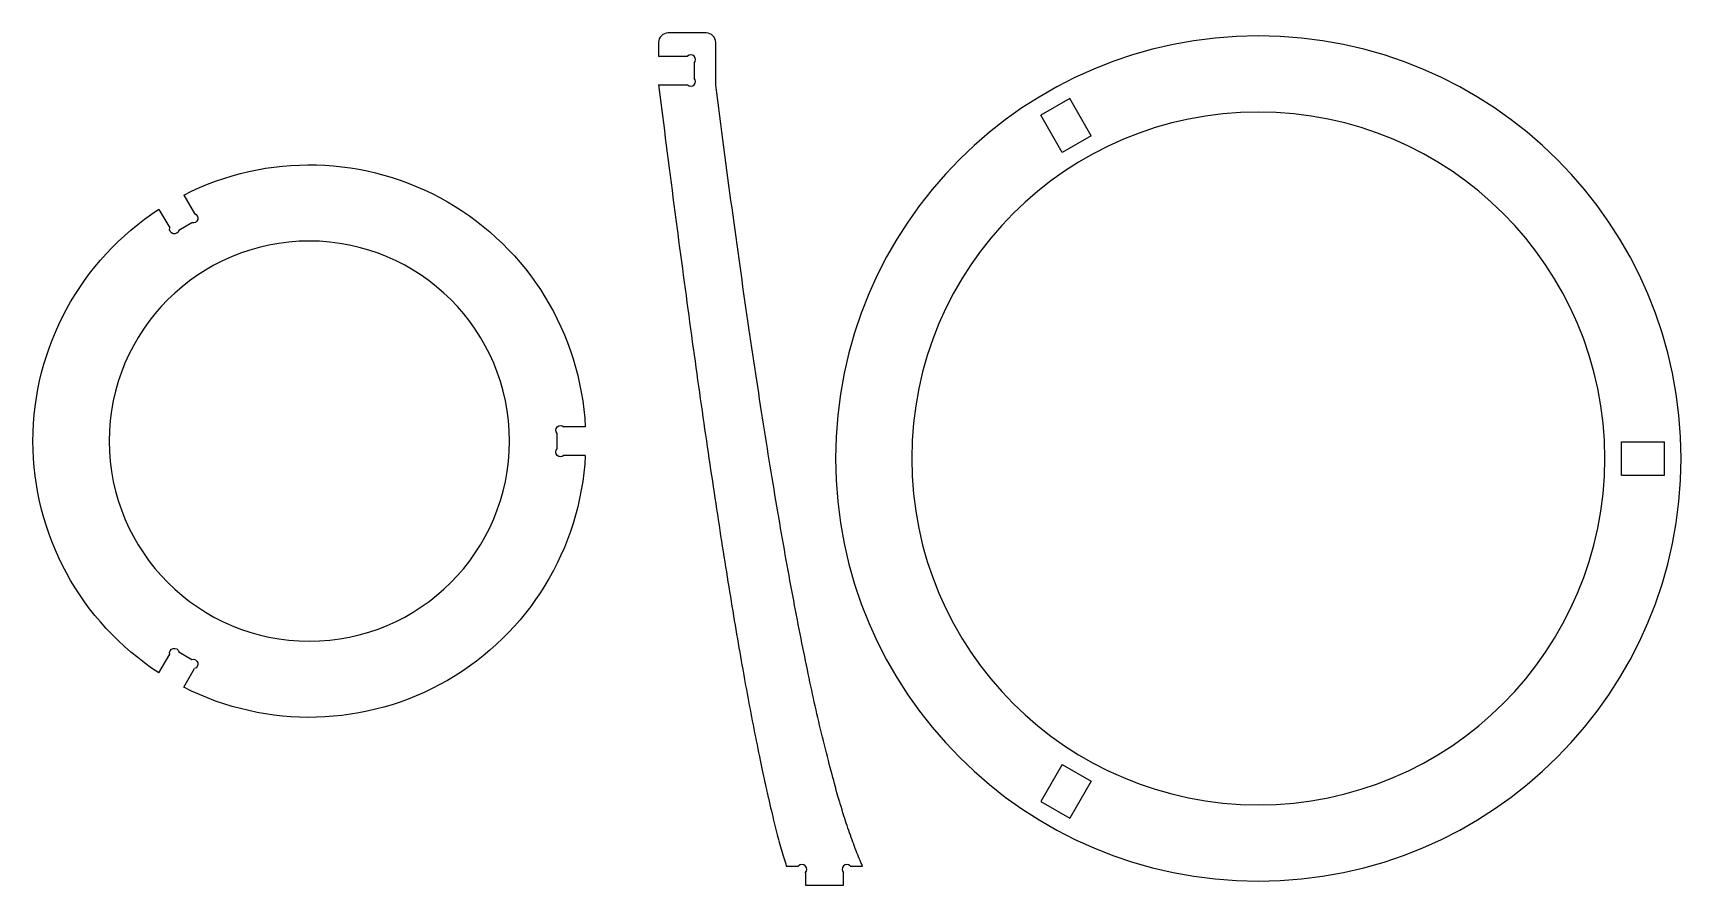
# Model space of a CAD drawing. Extents: x 7.2 to 50.5, y 4.1 to 26.5.
import ezdxf

# ---------------------------------------------------------------- set-up
doc = ezdxf.new("R2010")
doc.units = 0
doc.header["$LTSCALE"] = 0.5
doc.layers.add('VISIBLE', color=7, linetype='CONTINUOUS')

msp = doc.modelspace()

# ---------------------------------------------------------------- linework, layer by layer
at = {"layer": 'VISIBLE'}
for p, q in [((24.88, 26.5), (23.88, 26.5)), ((23.63, 26.25), (23.63, 25.888)), ((25.13, 25.138), (25.13, 26.25)), ((23.63, 25.888), (24.39, 25.888)), ((24.567, 25.711), (24.567, 25.315)), ((23.63, 25.138), (24.39, 25.138)), ((34.415, 24.779), (33.658, 24.341)), ((34.978, 23.804), (34.415, 24.779)), ((34.22, 23.367), (33.658, 24.341)), ((34.978, 23.804), (34.22, 23.367)), ((11.173, 22.246), (11.455, 21.758)), ((10.523, 21.871), (10.805, 21.383)), ((11.39, 21.517), (11.047, 21.319)), ((21.709, 16.164), (21.145, 16.164)), ((20.968, 15.59), (20.968, 15.987)), ((48.891, 15.772), (50.016, 15.772)), ((48.891, 14.897), (48.891, 15.772)), ((50.016, 14.897), (50.016, 15.772)), ((21.709, 15.414), (21.145, 15.414)), ((48.891, 14.897), (50.016, 14.897)), ((10.523, 9.706), (10.805, 10.194)), ((11.047, 10.259), (11.39, 10.06)), ((11.173, 9.331), (11.455, 9.819)), ((34.22, 7.301), (33.658, 6.327)), ((34.22, 7.301), (34.978, 6.864)), ((34.978, 6.864), (34.415, 5.89)), ((33.658, 6.327), (34.415, 5.89)), ((26.981, 4.638), (27.304, 4.638)), ((27.481, 4.461), (27.481, 4.138)), ((28.481, 4.138), (28.481, 4.461)), ((28.657, 4.638), (28.981, 4.638)), ((27.481, 4.138), (28.481, 4.138))]:
    msp.add_line(p, q, dxfattribs=at)
at = {"layer": 'VISIBLE', "extrusion": (0, 0, -1)}
for radius in [11.091, 9.091]:
    msp.add_circle((-39.363, 15.334), radius, dxfattribs=at)
at = {"layer": 'VISIBLE', "extrusion": (0, -1.22465e-16, -1)}
msp.add_circle((-14.468, 15.789), 5.25, dxfattribs=at)
at = {"layer": 'VISIBLE'}
for centre, radius, start, end in [((23.88, 26.25), 0.25, 90, 180), ((24.88, 26.25), 0.25, 0, 90), ((24.478, 25.8), 0.125, 315, 135), ((24.478, 25.227), 0.125, 225, 45), ((27.392, 4.55), 0.125, 315, 135), ((28.569, 4.55), 0.125, 45, 225)]:
    msp.add_arc(centre, radius, start, end, dxfattribs=at)
at = {"layer": 'VISIBLE', "extrusion": (0, -1.22465e-16, -1)}
for centre, radius, start, end in [((-14.468, 15.789), 7.25, 62.9649, 177.0351), ((-14.468, 15.789), 7.25, 302.9649, 57.0351), ((-11.422, 21.638), 0.125, 105, 285), ((-10.926, 21.351), 0.125, 195, 15), ((-21.057, 16.075), 0.125, 315, 45), ((-21.057, 16.075), 0.125, 45, 135), ((-21.057, 15.502), 0.125, 315, 45), ((-14.468, 15.789), 7.25, 182.9649, 297.0351), ((-21.057, 15.502), 0.125, 225, 315), ((-10.926, 10.226), 0.125, 345, 165), ((-11.422, 9.94), 0.125, 75, 255)]:
    msp.add_arc(centre, radius, start, end, dxfattribs=at)
at = {"layer": 'VISIBLE'}
for points in [[(23.63, 25.138), (25.696, 8.687), (26.981, 4.638)], [(28.981, 4.638), (27.278, 8.405), (25.13, 25.138)]]:
    msp.add_open_spline(points, degree=2, dxfattribs=at)

doc.saveas('drawing.dxf')
